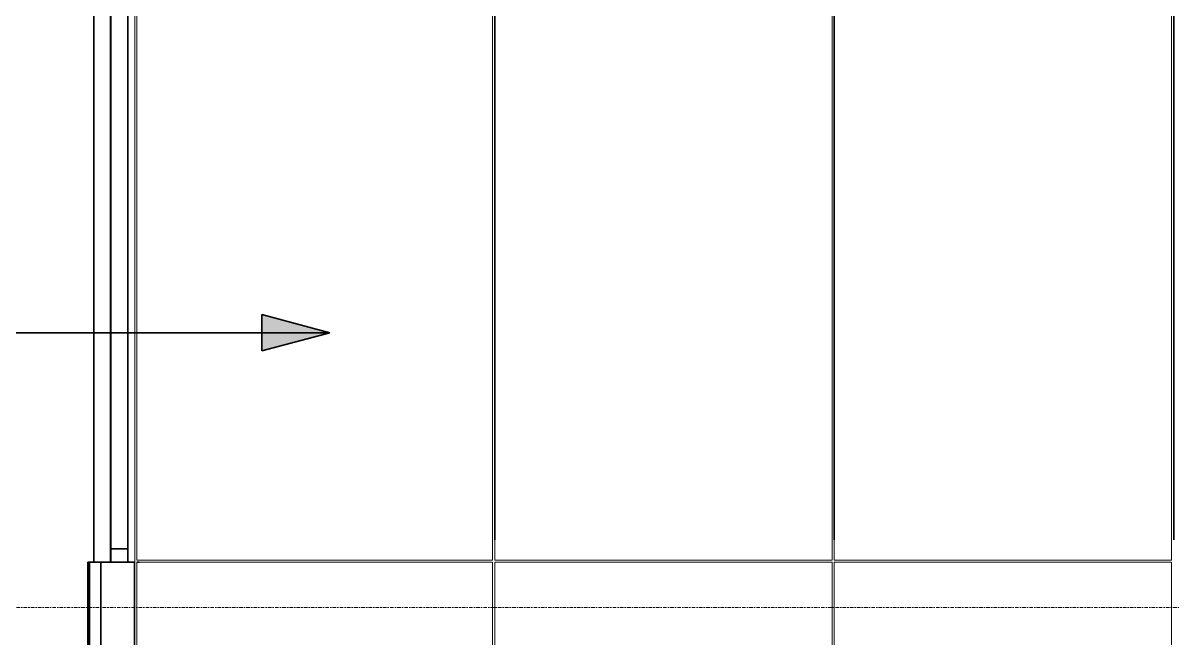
# Model space of a CAD drawing. Header units: millimetres. Extents: x -1379 to 1385823, y -4884429 to 548763.
# Drawn here: x 606164 to 611242, y -2295981 to -2293261 of the extents above; entities that cross this region are included whole.
import ezdxf

# ---------------------------------------------------------------- set-up
doc = ezdxf.new("R2010")
doc.units = ezdxf.units.MM
doc.linetypes.add('Centre', pattern=[31.75, 6.35, -4.7625, 15.875, -4.7625])
for name, color, linetype, lineweight in [('A-ANNO-NOTE', 7, 'Continuous', 35), ('A-FLOR-LEVL', 7, 'Continuous', 9), ('A-GENM', 7, 'Continuous', 35), ('A-GLAZ-CURT', 7, 'Continuous', 35), ('WALL-E', 7, 'Continuous', 50)]:
    doc.layers.add(name, color=color, linetype=linetype, lineweight=lineweight)

# ---------------------------------------------------------------- blocks, each defined once
blk = doc.blocks.new('DPA_CP_Entrance Louver Grill Vertical Z - Louver Grill Vertical Z-5244519-IV01 - ELEVATION 4')
at = {"layer": 'A-GLAZ-CURT', "color": 7}
for p, q in [((2300142.7, 114425), (2300142.7, 109825)), ((2300142.7, 114425), (2300142.7, 109825)), ((2300142.7, 109825), (2300142.7, 114425)), ((2300142.7, 109825), (2300142.7, 114425)), ((2300217.7, 114425), (2300217.7, 109825)), ((2300217.7, 109825), (2300217.7, 114425)), ((2300217.7, 114425), (2300217.7, 109825)), ((2300217.7, 109825), (2300217.7, 114425)), ((2300292.7, 114425), (2300292.7, 109825)), ((2300292.7, 109825), (2300292.7, 114425)), ((2300292.7, 114425), (2300292.7, 109825)), ((2300292.7, 109825), (2300292.7, 114425)), ((2300292.7, 109885), (2300217.7, 109885)), ((2300217.7, 109885), (2300217.7, 109825)), ((2300217.7, 109825), (2300217.7, 109885)), ((2300217.7, 109885), (2300292.7, 109885)), ((2300292.7, 109825), (2300292.7, 109885)), ((2300292.7, 109885), (2300292.7, 109825)), ((2300215.7, 109825), (2300142.7, 109825)), ((2300142.7, 109825), (2300217.7, 109825)), ((2300217.7, 109825), (2300142.7, 109825)), ((2300142.7, 109825), (2300215.7, 109825)), ((2300217.7, 109825), (2300215.7, 109825)), ((2300215.7, 109825), (2300217.7, 109825)), ((2300217.7, 109825), (2300292.7, 109825)), ((2300292.7, 109825), (2300217.7, 109825)), ((2300292.7, 109825), (2300322.7, 109825)), ((2300322.7, 109825), (2300292.7, 109825)), ((2300292.7, 109825), (2300322.7, 109825)), ((2300322.7, 109825), (2300292.7, 109825)), ((2300332.7, 109825), (2300342.7, 109825)), ((2300342.7, 109825), (2300332.7, 109825)), ((2300332.7, 109825), (2300342.7, 109825)), ((2300342.7, 109825), (2300332.7, 109825))]:
    blk.add_line(p, q, dxfattribs=at)
blk = doc.blocks.new('GM_Louver Grill Vertical Z1 - Z Profile-4595833-IV01 - ELEVATION 4')
at = {"layer": 'A-GENM', "color": 7, "lineweight": 9}
for p, q in [((2300142.7, 109825), (2300142.7, 114425)), ((2300142.7, 109825), (2300142.7, 114425)), ((2300142.7, 109825), (2300142.7, 114425)), ((2300217.7, 114425), (2300217.7, 109825)), ((2300217.7, 109825), (2300217.7, 114425)), ((2300215.7, 109825), (2300142.7, 109825)), ((2300142.7, 109825), (2300144.7, 109825)), ((2300144.7, 109825), (2300217.7, 109825)), ((2300217.7, 109825), (2300215.7, 109825))]:
    blk.add_line(p, q, dxfattribs=at)
blk = doc.blocks.new('DPA_CP_Entrance Louver Grill Vertical Z - Louver Grill Vertical Z-4595767-IV01 - ELEVATION 4')
at = {"layer": 'A-GLAZ-CURT', "color": 7}
for p, q in [((2300142.7, 114425), (2300142.7, 109825)), ((2300142.7, 114425), (2300142.7, 109825)), ((2300142.7, 109825), (2300142.7, 114425)), ((2300142.7, 109825), (2300142.7, 114425)), ((2300217.7, 114425), (2300217.7, 109825)), ((2300217.7, 109825), (2300217.7, 114425)), ((2300217.7, 114425), (2300217.7, 109825)), ((2300217.7, 109825), (2300217.7, 114425)), ((2300292.7, 114425), (2300292.7, 109825)), ((2300292.7, 109825), (2300292.7, 114425)), ((2300292.7, 114425), (2300292.7, 109825)), ((2300292.7, 109825), (2300292.7, 114425)), ((2300292.7, 109885), (2300217.7, 109885)), ((2300217.7, 109885), (2300217.7, 109825)), ((2300217.7, 109825), (2300217.7, 109885)), ((2300217.7, 109885), (2300292.7, 109885)), ((2300292.7, 109825), (2300292.7, 109885)), ((2300292.7, 109885), (2300292.7, 109825)), ((2300215.7, 109825), (2300142.7, 109825)), ((2300142.7, 109825), (2300217.7, 109825)), ((2300217.7, 109825), (2300142.7, 109825)), ((2300142.7, 109825), (2300215.7, 109825)), ((2300217.7, 109825), (2300215.7, 109825)), ((2300215.7, 109825), (2300217.7, 109825)), ((2300217.7, 109825), (2300292.7, 109825)), ((2300292.7, 109825), (2300217.7, 109825)), ((2300292.7, 109825), (2300322.7, 109825)), ((2300322.7, 109825), (2300292.7, 109825)), ((2300292.7, 109825), (2300322.7, 109825)), ((2300322.7, 109825), (2300292.7, 109825)), ((2300332.7, 109825), (2300342.7, 109825)), ((2300342.7, 109825), (2300332.7, 109825)), ((2300332.7, 109825), (2300342.7, 109825)), ((2300342.7, 109825), (2300332.7, 109825))]:
    blk.add_line(p, q, dxfattribs=at)
blk = doc.blocks.new('DPA_CP_Entrance Louver Grill Vertical Z - Louver Grill Vertical Z-V162-IV01 - ELEVATION 4')
at = {"layer": 'A-GLAZ-CURT', "color": 7}
for p, q in [((2300142.7, 114425), (2300142.7, 109825)), ((2300142.7, 114425), (2300142.7, 109825)), ((2300142.7, 109825), (2300142.7, 114425)), ((2300142.7, 109825), (2300142.7, 114425)), ((2300215.7, 114425), (2300215.7, 109825)), ((2300215.7, 114425), (2300215.7, 109825)), ((2300217.7, 114425), (2300217.7, 109825)), ((2300217.7, 109825), (2300217.7, 114425)), ((2300217.7, 114425), (2300217.7, 109825)), ((2300217.7, 109825), (2300217.7, 114425)), ((2300292.7, 114425), (2300292.7, 109825)), ((2300292.7, 109825), (2300292.7, 114425)), ((2300292.7, 114425), (2300292.7, 109825)), ((2300292.7, 109825), (2300292.7, 114425)), ((2300292.7, 109885), (2300217.7, 109885)), ((2300217.7, 109885), (2300217.7, 109825)), ((2300217.7, 109825), (2300217.7, 109885)), ((2300217.7, 109885), (2300292.7, 109885)), ((2300292.7, 109825), (2300292.7, 109885)), ((2300292.7, 109885), (2300292.7, 109825)), ((2300215.7, 109825), (2300142.7, 109825)), ((2300142.7, 109825), (2300217.7, 109825)), ((2300217.7, 109825), (2300142.7, 109825)), ((2300142.7, 109825), (2300215.7, 109825)), ((2300217.7, 109825), (2300215.7, 109825)), ((2300215.7, 109825), (2300217.7, 109825)), ((2300217.7, 109825), (2300292.7, 109825)), ((2300292.7, 109825), (2300217.7, 109825)), ((2300292.7, 109825), (2300322.7, 109825)), ((2300322.7, 109825), (2300292.7, 109825)), ((2300292.7, 109825), (2300322.7, 109825)), ((2300322.7, 109825), (2300292.7, 109825)), ((2300332.7, 109825), (2300342.7, 109825)), ((2300342.7, 109825), (2300332.7, 109825)), ((2300332.7, 109825), (2300342.7, 109825)), ((2300342.7, 109825), (2300332.7, 109825))]:
    blk.add_line(p, q, dxfattribs=at)
blk = doc.blocks.new('GM_Louver Grill Vertical Z1 - Z Profile-V163-IV01 - ELEVATION 4')
at = {"layer": 'A-GENM', "color": 7, "lineweight": 9}
for p, q in [((2300142.7, 109825), (2300142.7, 114425)), ((2300142.7, 109825), (2300142.7, 114425)), ((2300142.7, 109825), (2300142.7, 114425)), ((2300215.7, 114425), (2300215.7, 109825)), ((2300215.7, 109825), (2300215.7, 114425)), ((2300217.7, 114425), (2300217.7, 109825)), ((2300217.7, 109825), (2300217.7, 114425)), ((2300215.7, 109825), (2300142.7, 109825)), ((2300142.7, 109825), (2300144.7, 109825)), ((2300144.7, 109825), (2300217.7, 109825)), ((2300217.7, 109825), (2300215.7, 109825))]:
    blk.add_line(p, q, dxfattribs=at)
blk = doc.blocks.new('DPA_CP_Entrance Louver Grill Vertical Z - Louver Grill Vertical Z-V166-IV01 - ELEVATION 4')
at = {"layer": 'A-GLAZ-CURT', "color": 7}
for p, q in [((2301914.7, 109925), (2301914.7, 113725)), ((2301914.7, 109925), (2301914.7, 113725)), ((2301914.7, 113725), (2301914.7, 109925)), ((2301914.7, 113725), (2301914.7, 109925)), ((2303414.7, 113725), (2303414.7, 109925)), ((2303414.7, 109925), (2303414.7, 113725)), ((2303414.7, 109925), (2303414.7, 113725)), ((2303414.7, 109925), (2303414.7, 113725))]:
    blk.add_line(p, q, dxfattribs=at)
blk = doc.blocks.new('DPA_CP_Entrance Louver Grill Vertical Z - Louver Grill Vertical Z-V167-IV01 - ELEVATION 4')
at = {"layer": 'A-GLAZ-CURT', "color": 7}
for p, q in [((2301914.7, 113725), (2301914.7, 109925)), ((2301914.7, 109925), (2301914.7, 113725)), ((2301914.7, 109925), (2301914.7, 113725)), ((2301914.7, 109925), (2301914.7, 113725))]:
    blk.add_line(p, q, dxfattribs=at)
blk = doc.blocks.new('DPA_CP_Entrance Louver Grill Vertical Z - Louver Grill Vertical Z-5246638-IV01 - ELEVATION 4')
at = {"layer": 'A-GLAZ-CURT', "color": 7}
for p, q in [((2300142.7, 109825), (2300142.7, 114425)), ((2300142.7, 109825), (2300142.7, 114425)), ((2300142.7, 114425), (2300142.7, 109825)), ((2300142.7, 114425), (2300142.7, 109825)), ((2300142.7, 109825), (2300142.7, 109885)), ((2300142.7, 109885), (2300142.7, 109825)), ((2300292.7, 109885), (2300217.7, 109885)), ((2300292.7, 109885), (2300217.7, 109885)), ((2300217.7, 109885), (2300292.7, 109885)), ((2300292.7, 109885), (2300217.7, 109885)), ((2300192.7, 109825), (2300142.7, 109825)), ((2300142.7, 109825), (2300192.7, 109825)), ((2300192.7, 109825), (2300142.7, 109825)), ((2300142.7, 109825), (2300190.7, 109825)), ((2300142.7, 109825), (2300322.7, 109825)), ((2300322.7, 109825), (2300142.7, 109825)), ((2300190.7, 109825), (2300192.7, 109825)), ((2300332.7, 109825), (2300342.7, 109825)), ((2300342.7, 109825), (2300332.7, 109825))]:
    blk.add_line(p, q, dxfattribs=at)
blk = doc.blocks.new('DPA_Curved type B 1 - Curved Type B-5845332-IV01 - ELEVATION 4')
at = {"layer": 'A-GLAZ-CURT', "color": 7}
for p, q in [((2300322.7, 106775), (2300322.7, 109825)), ((2300322.7, 106775), (2300322.7, 109825)), ((2300342.7, 109825), (2300332.7, 109825)), ((2300332.7, 109825), (2300342.7, 109825))]:
    blk.add_line(p, q, dxfattribs=at)
blk = doc.blocks.new('DPA_Curved type A 1 - Curved Type A-V198-IV01 - ELEVATION 4')
at = {"layer": 'A-GLAZ-CURT', "color": 7}
for p, q in [((2300172.7, 109825), (2300122.7, 109825)), ((2300122.7, 109825), (2300150.5, 109825)), ((2300150.5, 109825), (2300122.7, 109825)), ((2300122.7, 109825), (2300172.7, 109825)), ((2300150.7, 109825), (2300150.7, 109825)), ((2300172.7, 109825), (2300322.7, 109825)), ((2300322.7, 109825), (2300172.7, 109825)), ((2300172.7, 106775), (2300172.7, 109825)), ((2300172.7, 106775), (2300172.7, 109825)), ((2300322.7, 109825), (2300322.7, 106775)), ((2300322.7, 106775), (2300322.7, 109825))]:
    blk.add_line(p, q, dxfattribs=at)
blk = doc.blocks.new('DPA_Curved type C_Left 1 - Curved Type C_Left-V199-IV01 - ELEVATION 4')
at = {"layer": 'A-GLAZ-CURT', "color": 7}
for p, q in [((2300172.7, 109825), (2300122.7, 109825)), ((2300122.7, 109825), (2300150.5, 109825)), ((2300150.5, 109825), (2300122.7, 109825)), ((2300122.7, 109825), (2300150.4, 109825)), ((2300150.4, 109825), (2300122.7, 109825)), ((2300122.7, 109825), (2300172.7, 109825)), ((2300150.6, 109825), (2300150.6, 109825)), ((2300150.7, 109825), (2300150.7, 109825)), ((2300322.7, 109825), (2300172.7, 109825)), ((2300172.7, 109825), (2300322.7, 109825)), ((2300322.7, 109825), (2300322.7, 106775)), ((2300322.7, 106775), (2300322.7, 109825))]:
    blk.add_line(p, q, dxfattribs=at)
blk = doc.blocks.new('DPA_Curved type B 1 - Curved Type B-V200-IV01 - ELEVATION 4')
at = {"layer": 'A-GLAZ-CURT', "color": 7}
for p, q in [((2300172.7, 109825), (2300122.7, 109825)), ((2300122.7, 109825), (2300150.4, 109825)), ((2300150.4, 109825), (2300122.7, 109825)), ((2300122.7, 109825), (2300150.4, 109825)), ((2300150.4, 109825), (2300122.7, 109825)), ((2300122.7, 109825), (2300172.7, 109825)), ((2300150.7, 109825), (2300150.7, 109825)), ((2300150.7, 109825), (2300150.7, 109825)), ((2300322.7, 109825), (2300172.7, 109825)), ((2300172.7, 109825), (2300322.7, 109825)), ((2300322.7, 109825), (2300322.7, 106775)), ((2300322.7, 106775), (2300322.7, 109825))]:
    blk.add_line(p, q, dxfattribs=at)
blk = doc.blocks.new('DPA_Curved type A 1 - Curved Type A-V201-IV01 - ELEVATION 4')
at = {"layer": 'A-GLAZ-CURT', "color": 7}
for p, q in [((2300172.7, 109825), (2300122.7, 109825)), ((2300122.7, 109825), (2300150.5, 109825)), ((2300150.5, 109825), (2300122.7, 109825)), ((2300122.7, 109825), (2300172.7, 109825)), ((2300150.7, 109825), (2300150.7, 109825)), ((2300172.7, 109825), (2300322.7, 109825)), ((2300322.7, 109825), (2300172.7, 109825)), ((2300322.7, 109825), (2300322.7, 106775)), ((2300322.7, 106775), (2300322.7, 109825))]:
    blk.add_line(p, q, dxfattribs=at)
blk = doc.blocks.new('DPA_Curved type A 1 - Curved Type A-5847730-IV01 - ELEVATION 4')
at = {"layer": 'A-GLAZ-CURT', "color": 7}
for p, q in [((2300172.7, 109825), (2300122.7, 109825)), ((2300122.7, 109825), (2300122.7, 109825)), ((2300122.7, 109825), (2300172.7, 109825)), ((2300172.7, 109825), (2300322.7, 109825)), ((2300322.7, 109825), (2300172.7, 109825)), ((2300322.7, 109825), (2300322.7, 106775)), ((2300322.7, 106775), (2300322.7, 109825))]:
    blk.add_line(p, q, dxfattribs=at)
blk = doc.blocks.new('DPA_Curved type B 1 - Curved Type B-5847765-IV01 - ELEVATION 4')
at = {"layer": 'A-GLAZ-CURT', "color": 7}
for p, q in [((2300165.9, 109825), (2300115.7, 109825)), ((2300115.7, 109825), (2300165.9, 109825)), ((2300115.7, 106775), (2300115.7, 109825)), ((2300172.7, 109825), (2300122.7, 109825)), ((2300122.7, 109825), (2300165.9, 109825)), ((2300165.9, 109825), (2300122.7, 109825)), ((2300122.7, 109825), (2300172.7, 109825)), ((2300122.7, 106775), (2300122.7, 109825)), ((2300322.7, 109825), (2300172.7, 109825)), ((2300172.7, 109825), (2300322.7, 109825)), ((2300172.7, 106775), (2300172.7, 109825)), ((2300172.7, 106775), (2300172.7, 109825)), ((2300172.7, 106775), (2300172.7, 109825)), ((2300172.7, 106775), (2300172.7, 109825)), ((2300322.7, 109825), (2300322.7, 106775)), ((2300322.7, 106775), (2300322.7, 109825))]:
    blk.add_line(p, q, dxfattribs=at)

msp = doc.modelspace()

# ---------------------------------------------------------------- hatches: boundary and pattern name
at = {"layer": 'A-ANNO-NOTE'}
msp.add_hatch(color=7, dxfattribs=at).paths.add_polyline_path([(607520.4, -2294631.1), (607220.4, -2294550.8), (607220.4, -2294711.5)])

# ---------------------------------------------------------------- linework, layer by layer
at = {"layer": 'A-ANNO-NOTE', "color": 7}
for p, q in [((607520.4, -2294631.1), (607220.4, -2294550.8)), ((607220.4, -2294550.8), (607220.4, -2294711.5)), ((607520.4, -2294631.1), (603869.2, -2294631.1)), ((607220.4, -2294711.5), (607520.4, -2294631.1))]:
    msp.add_line(p, q, dxfattribs=at)
at = {"layer": 'A-FLOR-LEVL', "color": 7, "linetype": 'Centre'}
msp.add_line((601234.6, -2295846), (631213.7, -2295846), dxfattribs=at)
at = {"layer": 'WALL-E', "color": 7, "lineweight": 9}
for p, q in [((606657.8, -2301796), (606657.8, -2291046)), ((606657.8, -2301796), (606657.8, -2291046)), ((606667.8, -2291046), (606667.8, -2295636)), ((606667.8, -2295636), (606667.8, -2291046)), ((608239.8, -2295636), (608239.8, -2291046)), ((608239.8, -2291046), (608239.8, -2295636)), ((608249.8, -2291046), (608249.8, -2295636)), ((608249.8, -2295636), (608249.8, -2291046)), ((609739.8, -2295636), (609739.8, -2291046)), ((609739.8, -2291046), (609739.8, -2295636)), ((609749.8, -2291046), (609749.8, -2295636)), ((609749.8, -2295636), (609749.8, -2291046)), ((611239.8, -2295636), (611239.8, -2291046)), ((611239.8, -2291046), (611239.8, -2295636)), ((606667.8, -2295636), (608239.8, -2295636)), ((606667.8, -2295636), (608239.8, -2295636)), ((608249.8, -2295636), (609739.8, -2295636)), ((608249.8, -2295636), (609739.8, -2295636)), ((609749.8, -2295636), (611239.8, -2295636)), ((609749.8, -2295636), (611239.8, -2295636)), ((608239.8, -2295646), (606667.8, -2295646)), ((606667.8, -2295646), (606667.8, -2298696)), ((606667.8, -2295646), (608239.8, -2295646)), ((606667.8, -2298696), (606667.8, -2295646)), ((608239.8, -2298696), (608239.8, -2295646)), ((608239.8, -2295646), (608239.8, -2298696)), ((609739.8, -2295646), (608249.8, -2295646)), ((608249.8, -2295646), (608249.8, -2298696)), ((608249.8, -2295646), (609739.8, -2295646)), ((608249.8, -2298696), (608249.8, -2295646)), ((609739.8, -2298696), (609739.8, -2295646)), ((609739.8, -2295646), (609739.8, -2298696)), ((611239.8, -2295646), (609749.8, -2295646)), ((609749.8, -2295646), (609749.8, -2298696)), ((609749.8, -2295646), (611239.8, -2295646)), ((609749.8, -2298696), (609749.8, -2295646)), ((611239.8, -2298696), (611239.8, -2295646)), ((611239.8, -2295646), (611239.8, -2298696))]:
    msp.add_line(p, q, dxfattribs=at)

# ---------------------------------------------------------------- block references
at = {"layer": 'A-GENM', "color": 7}
for name in ['GM_Louver Grill Vertical Z1 - Z Profile-4595833-IV01 - ELEVATION 4', 'GM_Louver Grill Vertical Z1 - Z Profile-4595833-IV01 - ELEVATION 4', 'GM_Louver Grill Vertical Z1 - Z Profile-4595833-IV01 - ELEVATION 4', 'GM_Louver Grill Vertical Z1 - Z Profile-4595833-IV01 - ELEVATION 4', 'GM_Louver Grill Vertical Z1 - Z Profile-4595833-IV01 - ELEVATION 4', 'GM_Louver Grill Vertical Z1 - Z Profile-4595833-IV01 - ELEVATION 4', 'GM_Louver Grill Vertical Z1 - Z Profile-4595833-IV01 - ELEVATION 4', 'GM_Louver Grill Vertical Z1 - Z Profile-4595833-IV01 - ELEVATION 4', 'GM_Louver Grill Vertical Z1 - Z Profile-4595833-IV01 - ELEVATION 4', 'GM_Louver Grill Vertical Z1 - Z Profile-4595833-IV01 - ELEVATION 4', 'GM_Louver Grill Vertical Z1 - Z Profile-4595833-IV01 - ELEVATION 4', 'GM_Louver Grill Vertical Z1 - Z Profile-4595833-IV01 - ELEVATION 4', 'GM_Louver Grill Vertical Z1 - Z Profile-4595833-IV01 - ELEVATION 4', 'GM_Louver Grill Vertical Z1 - Z Profile-4595833-IV01 - ELEVATION 4', 'GM_Louver Grill Vertical Z1 - Z Profile-4595833-IV01 - ELEVATION 4', 'GM_Louver Grill Vertical Z1 - Z Profile-4595833-IV01 - ELEVATION 4', 'GM_Louver Grill Vertical Z1 - Z Profile-4595833-IV01 - ELEVATION 4', 'GM_Louver Grill Vertical Z1 - Z Profile-4595833-IV01 - ELEVATION 4', 'GM_Louver Grill Vertical Z1 - Z Profile-4595833-IV01 - ELEVATION 4', 'GM_Louver Grill Vertical Z1 - Z Profile-4595833-IV01 - ELEVATION 4', 'GM_Louver Grill Vertical Z1 - Z Profile-4595833-IV01 - ELEVATION 4', 'GM_Louver Grill Vertical Z1 - Z Profile-4595833-IV01 - ELEVATION 4', 'GM_Louver Grill Vertical Z1 - Z Profile-4595833-IV01 - ELEVATION 4', 'GM_Louver Grill Vertical Z1 - Z Profile-4595833-IV01 - ELEVATION 4', 'GM_Louver Grill Vertical Z1 - Z Profile-4595833-IV01 - ELEVATION 4', 'GM_Louver Grill Vertical Z1 - Z Profile-4595833-IV01 - ELEVATION 4', 'GM_Louver Grill Vertical Z1 - Z Profile-4595833-IV01 - ELEVATION 4', 'GM_Louver Grill Vertical Z1 - Z Profile-4595833-IV01 - ELEVATION 4', 'GM_Louver Grill Vertical Z1 - Z Profile-4595833-IV01 - ELEVATION 4', 'GM_Louver Grill Vertical Z1 - Z Profile-4595833-IV01 - ELEVATION 4', 'GM_Louver Grill Vertical Z1 - Z Profile-4595833-IV01 - ELEVATION 4', 'GM_Louver Grill Vertical Z1 - Z Profile-4595833-IV01 - ELEVATION 4', 'GM_Louver Grill Vertical Z1 - Z Profile-4595833-IV01 - ELEVATION 4', 'GM_Louver Grill Vertical Z1 - Z Profile-4595833-IV01 - ELEVATION 4', 'GM_Louver Grill Vertical Z1 - Z Profile-4595833-IV01 - ELEVATION 4', 'GM_Louver Grill Vertical Z1 - Z Profile-4595833-IV01 - ELEVATION 4', 'GM_Louver Grill Vertical Z1 - Z Profile-4595833-IV01 - ELEVATION 4', 'GM_Louver Grill Vertical Z1 - Z Profile-4595833-IV01 - ELEVATION 4', 'GM_Louver Grill Vertical Z1 - Z Profile-4595833-IV01 - ELEVATION 4', 'GM_Louver Grill Vertical Z1 - Z Profile-4595833-IV01 - ELEVATION 4', 'GM_Louver Grill Vertical Z1 - Z Profile-4595833-IV01 - ELEVATION 4', 'GM_Louver Grill Vertical Z1 - Z Profile-4595833-IV01 - ELEVATION 4', 'GM_Louver Grill Vertical Z1 - Z Profile-4595833-IV01 - ELEVATION 4', 'GM_Louver Grill Vertical Z1 - Z Profile-4595833-IV01 - ELEVATION 4', 'GM_Louver Grill Vertical Z1 - Z Profile-4595833-IV01 - ELEVATION 4', 'GM_Louver Grill Vertical Z1 - Z Profile-4595833-IV01 - ELEVATION 4', 'GM_Louver Grill Vertical Z1 - Z Profile-4595833-IV01 - ELEVATION 4', 'GM_Louver Grill Vertical Z1 - Z Profile-4595833-IV01 - ELEVATION 4', 'GM_Louver Grill Vertical Z1 - Z Profile-4595833-IV01 - ELEVATION 4', 'GM_Louver Grill Vertical Z1 - Z Profile-4595833-IV01 - ELEVATION 4', 'GM_Louver Grill Vertical Z1 - Z Profile-4595833-IV01 - ELEVATION 4', 'GM_Louver Grill Vertical Z1 - Z Profile-4595833-IV01 - ELEVATION 4', 'GM_Louver Grill Vertical Z1 - Z Profile-4595833-IV01 - ELEVATION 4', 'GM_Louver Grill Vertical Z1 - Z Profile-4595833-IV01 - ELEVATION 4', 'GM_Louver Grill Vertical Z1 - Z Profile-4595833-IV01 - ELEVATION 4', 'GM_Louver Grill Vertical Z1 - Z Profile-4595833-IV01 - ELEVATION 4', 'GM_Louver Grill Vertical Z1 - Z Profile-4595833-IV01 - ELEVATION 4', 'GM_Louver Grill Vertical Z1 - Z Profile-4595833-IV01 - ELEVATION 4', 'GM_Louver Grill Vertical Z1 - Z Profile-4595833-IV01 - ELEVATION 4', 'GM_Louver Grill Vertical Z1 - Z Profile-4595833-IV01 - ELEVATION 4', 'GM_Louver Grill Vertical Z1 - Z Profile-4595833-IV01 - ELEVATION 4', 'GM_Louver Grill Vertical Z1 - Z Profile-4595833-IV01 - ELEVATION 4', 'GM_Louver Grill Vertical Z1 - Z Profile-4595833-IV01 - ELEVATION 4', 'GM_Louver Grill Vertical Z1 - Z Profile-4595833-IV01 - ELEVATION 4', 'GM_Louver Grill Vertical Z1 - Z Profile-4595833-IV01 - ELEVATION 4', 'GM_Louver Grill Vertical Z1 - Z Profile-4595833-IV01 - ELEVATION 4', 'GM_Louver Grill Vertical Z1 - Z Profile-4595833-IV01 - ELEVATION 4', 'GM_Louver Grill Vertical Z1 - Z Profile-4595833-IV01 - ELEVATION 4', 'GM_Louver Grill Vertical Z1 - Z Profile-4595833-IV01 - ELEVATION 4', 'GM_Louver Grill Vertical Z1 - Z Profile-4595833-IV01 - ELEVATION 4', 'GM_Louver Grill Vertical Z1 - Z Profile-4595833-IV01 - ELEVATION 4', 'GM_Louver Grill Vertical Z1 - Z Profile-4595833-IV01 - ELEVATION 4', 'GM_Louver Grill Vertical Z1 - Z Profile-4595833-IV01 - ELEVATION 4', 'GM_Louver Grill Vertical Z1 - Z Profile-4595833-IV01 - ELEVATION 4', 'GM_Louver Grill Vertical Z1 - Z Profile-4595833-IV01 - ELEVATION 4', 'GM_Louver Grill Vertical Z1 - Z Profile-4595833-IV01 - ELEVATION 4', 'GM_Louver Grill Vertical Z1 - Z Profile-4595833-IV01 - ELEVATION 4', 'GM_Louver Grill Vertical Z1 - Z Profile-4595833-IV01 - ELEVATION 4', 'GM_Louver Grill Vertical Z1 - Z Profile-4595833-IV01 - ELEVATION 4', 'GM_Louver Grill Vertical Z1 - Z Profile-4595833-IV01 - ELEVATION 4', 'GM_Louver Grill Vertical Z1 - Z Profile-4595833-IV01 - ELEVATION 4', 'GM_Louver Grill Vertical Z1 - Z Profile-4595833-IV01 - ELEVATION 4', 'GM_Louver Grill Vertical Z1 - Z Profile-4595833-IV01 - ELEVATION 4', 'GM_Louver Grill Vertical Z1 - Z Profile-4595833-IV01 - ELEVATION 4', 'GM_Louver Grill Vertical Z1 - Z Profile-4595833-IV01 - ELEVATION 4', 'GM_Louver Grill Vertical Z1 - Z Profile-4595833-IV01 - ELEVATION 4', 'GM_Louver Grill Vertical Z1 - Z Profile-4595833-IV01 - ELEVATION 4', 'GM_Louver Grill Vertical Z1 - Z Profile-4595833-IV01 - ELEVATION 4', 'GM_Louver Grill Vertical Z1 - Z Profile-4595833-IV01 - ELEVATION 4', 'GM_Louver Grill Vertical Z1 - Z Profile-4595833-IV01 - ELEVATION 4', 'GM_Louver Grill Vertical Z1 - Z Profile-4595833-IV01 - ELEVATION 4', 'GM_Louver Grill Vertical Z1 - Z Profile-4595833-IV01 - ELEVATION 4', 'GM_Louver Grill Vertical Z1 - Z Profile-4595833-IV01 - ELEVATION 4', 'GM_Louver Grill Vertical Z1 - Z Profile-4595833-IV01 - ELEVATION 4', 'GM_Louver Grill Vertical Z1 - Z Profile-4595833-IV01 - ELEVATION 4', 'GM_Louver Grill Vertical Z1 - Z Profile-4595833-IV01 - ELEVATION 4', 'GM_Louver Grill Vertical Z1 - Z Profile-4595833-IV01 - ELEVATION 4', 'GM_Louver Grill Vertical Z1 - Z Profile-4595833-IV01 - ELEVATION 4', 'GM_Louver Grill Vertical Z1 - Z Profile-4595833-IV01 - ELEVATION 4', 'GM_Louver Grill Vertical Z1 - Z Profile-4595833-IV01 - ELEVATION 4', 'GM_Louver Grill Vertical Z1 - Z Profile-4595833-IV01 - ELEVATION 4', 'GM_Louver Grill Vertical Z1 - Z Profile-4595833-IV01 - ELEVATION 4', 'GM_Louver Grill Vertical Z1 - Z Profile-4595833-IV01 - ELEVATION 4', 'GM_Louver Grill Vertical Z1 - Z Profile-4595833-IV01 - ELEVATION 4', 'GM_Louver Grill Vertical Z1 - Z Profile-4595833-IV01 - ELEVATION 4', 'GM_Louver Grill Vertical Z1 - Z Profile-4595833-IV01 - ELEVATION 4', 'GM_Louver Grill Vertical Z1 - Z Profile-4595833-IV01 - ELEVATION 4', 'GM_Louver Grill Vertical Z1 - Z Profile-4595833-IV01 - ELEVATION 4', 'GM_Louver Grill Vertical Z1 - Z Profile-4595833-IV01 - ELEVATION 4', 'GM_Louver Grill Vertical Z1 - Z Profile-4595833-IV01 - ELEVATION 4', 'GM_Louver Grill Vertical Z1 - Z Profile-4595833-IV01 - ELEVATION 4', 'GM_Louver Grill Vertical Z1 - Z Profile-4595833-IV01 - ELEVATION 4', 'GM_Louver Grill Vertical Z1 - Z Profile-4595833-IV01 - ELEVATION 4', 'GM_Louver Grill Vertical Z1 - Z Profile-4595833-IV01 - ELEVATION 4', 'GM_Louver Grill Vertical Z1 - Z Profile-4595833-IV01 - ELEVATION 4', 'GM_Louver Grill Vertical Z1 - Z Profile-4595833-IV01 - ELEVATION 4', 'GM_Louver Grill Vertical Z1 - Z Profile-4595833-IV01 - ELEVATION 4', 'GM_Louver Grill Vertical Z1 - Z Profile-4595833-IV01 - ELEVATION 4', 'GM_Louver Grill Vertical Z1 - Z Profile-4595833-IV01 - ELEVATION 4', 'GM_Louver Grill Vertical Z1 - Z Profile-4595833-IV01 - ELEVATION 4', 'GM_Louver Grill Vertical Z1 - Z Profile-4595833-IV01 - ELEVATION 4', 'GM_Louver Grill Vertical Z1 - Z Profile-4595833-IV01 - ELEVATION 4', 'GM_Louver Grill Vertical Z1 - Z Profile-4595833-IV01 - ELEVATION 4', 'GM_Louver Grill Vertical Z1 - Z Profile-4595833-IV01 - ELEVATION 4', 'GM_Louver Grill Vertical Z1 - Z Profile-4595833-IV01 - ELEVATION 4', 'GM_Louver Grill Vertical Z1 - Z Profile-4595833-IV01 - ELEVATION 4', 'GM_Louver Grill Vertical Z1 - Z Profile-4595833-IV01 - ELEVATION 4', 'GM_Louver Grill Vertical Z1 - Z Profile-4595833-IV01 - ELEVATION 4', 'GM_Louver Grill Vertical Z1 - Z Profile-4595833-IV01 - ELEVATION 4', 'GM_Louver Grill Vertical Z1 - Z Profile-4595833-IV01 - ELEVATION 4', 'GM_Louver Grill Vertical Z1 - Z Profile-4595833-IV01 - ELEVATION 4', 'GM_Louver Grill Vertical Z1 - Z Profile-4595833-IV01 - ELEVATION 4', 'GM_Louver Grill Vertical Z1 - Z Profile-4595833-IV01 - ELEVATION 4', 'GM_Louver Grill Vertical Z1 - Z Profile-4595833-IV01 - ELEVATION 4', 'GM_Louver Grill Vertical Z1 - Z Profile-4595833-IV01 - ELEVATION 4', 'GM_Louver Grill Vertical Z1 - Z Profile-4595833-IV01 - ELEVATION 4', 'GM_Louver Grill Vertical Z1 - Z Profile-4595833-IV01 - ELEVATION 4', 'GM_Louver Grill Vertical Z1 - Z Profile-4595833-IV01 - ELEVATION 4', 'GM_Louver Grill Vertical Z1 - Z Profile-4595833-IV01 - ELEVATION 4', 'GM_Louver Grill Vertical Z1 - Z Profile-4595833-IV01 - ELEVATION 4', 'GM_Louver Grill Vertical Z1 - Z Profile-4595833-IV01 - ELEVATION 4', 'GM_Louver Grill Vertical Z1 - Z Profile-4595833-IV01 - ELEVATION 4', 'GM_Louver Grill Vertical Z1 - Z Profile-4595833-IV01 - ELEVATION 4', 'GM_Louver Grill Vertical Z1 - Z Profile-4595833-IV01 - ELEVATION 4', 'GM_Louver Grill Vertical Z1 - Z Profile-4595833-IV01 - ELEVATION 4', 'GM_Louver Grill Vertical Z1 - Z Profile-4595833-IV01 - ELEVATION 4', 'GM_Louver Grill Vertical Z1 - Z Profile-4595833-IV01 - ELEVATION 4', 'GM_Louver Grill Vertical Z1 - Z Profile-4595833-IV01 - ELEVATION 4', 'GM_Louver Grill Vertical Z1 - Z Profile-4595833-IV01 - ELEVATION 4', 'GM_Louver Grill Vertical Z1 - Z Profile-4595833-IV01 - ELEVATION 4', 'GM_Louver Grill Vertical Z1 - Z Profile-4595833-IV01 - ELEVATION 4', 'GM_Louver Grill Vertical Z1 - Z Profile-4595833-IV01 - ELEVATION 4', 'GM_Louver Grill Vertical Z1 - Z Profile-4595833-IV01 - ELEVATION 4', 'GM_Louver Grill Vertical Z1 - Z Profile-4595833-IV01 - ELEVATION 4', 'GM_Louver Grill Vertical Z1 - Z Profile-4595833-IV01 - ELEVATION 4', 'GM_Louver Grill Vertical Z1 - Z Profile-4595833-IV01 - ELEVATION 4', 'GM_Louver Grill Vertical Z1 - Z Profile-4595833-IV01 - ELEVATION 4', 'GM_Louver Grill Vertical Z1 - Z Profile-4595833-IV01 - ELEVATION 4', 'GM_Louver Grill Vertical Z1 - Z Profile-4595833-IV01 - ELEVATION 4', 'GM_Louver Grill Vertical Z1 - Z Profile-4595833-IV01 - ELEVATION 4', 'GM_Louver Grill Vertical Z1 - Z Profile-4595833-IV01 - ELEVATION 4', 'GM_Louver Grill Vertical Z1 - Z Profile-4595833-IV01 - ELEVATION 4', 'GM_Louver Grill Vertical Z1 - Z Profile-4595833-IV01 - ELEVATION 4', 'GM_Louver Grill Vertical Z1 - Z Profile-4595833-IV01 - ELEVATION 4', 'GM_Louver Grill Vertical Z1 - Z Profile-4595833-IV01 - ELEVATION 4', 'GM_Louver Grill Vertical Z1 - Z Profile-4595833-IV01 - ELEVATION 4', 'GM_Louver Grill Vertical Z1 - Z Profile-4595833-IV01 - ELEVATION 4', 'GM_Louver Grill Vertical Z1 - Z Profile-4595833-IV01 - ELEVATION 4', 'GM_Louver Grill Vertical Z1 - Z Profile-4595833-IV01 - ELEVATION 4', 'GM_Louver Grill Vertical Z1 - Z Profile-4595833-IV01 - ELEVATION 4', 'GM_Louver Grill Vertical Z1 - Z Profile-4595833-IV01 - ELEVATION 4', 'GM_Louver Grill Vertical Z1 - Z Profile-4595833-IV01 - ELEVATION 4', 'GM_Louver Grill Vertical Z1 - Z Profile-4595833-IV01 - ELEVATION 4', 'GM_Louver Grill Vertical Z1 - Z Profile-4595833-IV01 - ELEVATION 4', 'GM_Louver Grill Vertical Z1 - Z Profile-4595833-IV01 - ELEVATION 4', 'GM_Louver Grill Vertical Z1 - Z Profile-4595833-IV01 - ELEVATION 4', 'GM_Louver Grill Vertical Z1 - Z Profile-4595833-IV01 - ELEVATION 4', 'GM_Louver Grill Vertical Z1 - Z Profile-4595833-IV01 - ELEVATION 4', 'GM_Louver Grill Vertical Z1 - Z Profile-4595833-IV01 - ELEVATION 4', 'GM_Louver Grill Vertical Z1 - Z Profile-4595833-IV01 - ELEVATION 4', 'GM_Louver Grill Vertical Z1 - Z Profile-4595833-IV01 - ELEVATION 4', 'GM_Louver Grill Vertical Z1 - Z Profile-4595833-IV01 - ELEVATION 4', 'GM_Louver Grill Vertical Z1 - Z Profile-4595833-IV01 - ELEVATION 4', 'GM_Louver Grill Vertical Z1 - Z Profile-4595833-IV01 - ELEVATION 4', 'GM_Louver Grill Vertical Z1 - Z Profile-4595833-IV01 - ELEVATION 4', 'GM_Louver Grill Vertical Z1 - Z Profile-4595833-IV01 - ELEVATION 4', 'GM_Louver Grill Vertical Z1 - Z Profile-4595833-IV01 - ELEVATION 4', 'GM_Louver Grill Vertical Z1 - Z Profile-V163-IV01 - ELEVATION 4', 'GM_Louver Grill Vertical Z1 - Z Profile-V163-IV01 - ELEVATION 4', 'GM_Louver Grill Vertical Z1 - Z Profile-V163-IV01 - ELEVATION 4', 'GM_Louver Grill Vertical Z1 - Z Profile-V163-IV01 - ELEVATION 4', 'GM_Louver Grill Vertical Z1 - Z Profile-V163-IV01 - ELEVATION 4', 'GM_Louver Grill Vertical Z1 - Z Profile-V163-IV01 - ELEVATION 4', 'GM_Louver Grill Vertical Z1 - Z Profile-V163-IV01 - ELEVATION 4', 'GM_Louver Grill Vertical Z1 - Z Profile-V163-IV01 - ELEVATION 4', 'GM_Louver Grill Vertical Z1 - Z Profile-V163-IV01 - ELEVATION 4', 'GM_Louver Grill Vertical Z1 - Z Profile-V163-IV01 - ELEVATION 4', 'GM_Louver Grill Vertical Z1 - Z Profile-V163-IV01 - ELEVATION 4', 'GM_Louver Grill Vertical Z1 - Z Profile-V163-IV01 - ELEVATION 4', 'GM_Louver Grill Vertical Z1 - Z Profile-V163-IV01 - ELEVATION 4', 'GM_Louver Grill Vertical Z1 - Z Profile-V163-IV01 - ELEVATION 4', 'GM_Louver Grill Vertical Z1 - Z Profile-V163-IV01 - ELEVATION 4', 'GM_Louver Grill Vertical Z1 - Z Profile-V163-IV01 - ELEVATION 4']:
    msp.add_blockref(name, (-1693665, -2405471), dxfattribs=at)
at = {"layer": 'A-GLAZ-CURT', "color": 7}
for name, p in [('DPA_CP_Entrance Louver Grill Vertical Z - Louver Grill Vertical Z-5244519-IV01 - ELEVATION 4', (-1693665, -2405471)), ('DPA_CP_Entrance Louver Grill Vertical Z - Louver Grill Vertical Z-4595767-IV01 - ELEVATION 4', (-1693665, -2405471)), ('DPA_CP_Entrance Louver Grill Vertical Z - Louver Grill Vertical Z-4595767-IV01 - ELEVATION 4', (-1693665, -2405471)), ('DPA_CP_Entrance Louver Grill Vertical Z - Louver Grill Vertical Z-4595767-IV01 - ELEVATION 4', (-1693665, -2405471)), ('DPA_CP_Entrance Louver Grill Vertical Z - Louver Grill Vertical Z-4595767-IV01 - ELEVATION 4', (-1693665, -2405471)), ('DPA_CP_Entrance Louver Grill Vertical Z - Louver Grill Vertical Z-4595767-IV01 - ELEVATION 4', (-1693665, -2405471)), ('DPA_CP_Entrance Louver Grill Vertical Z - Louver Grill Vertical Z-4595767-IV01 - ELEVATION 4', (-1693665, -2405471)), ('DPA_CP_Entrance Louver Grill Vertical Z - Louver Grill Vertical Z-4595767-IV01 - ELEVATION 4', (-1693665, -2405471)), ('DPA_CP_Entrance Louver Grill Vertical Z - Louver Grill Vertical Z-4595767-IV01 - ELEVATION 4', (-1693665, -2405471)), ('DPA_CP_Entrance Louver Grill Vertical Z - Louver Grill Vertical Z-4595767-IV01 - ELEVATION 4', (-1693665, -2405471)), ('DPA_CP_Entrance Louver Grill Vertical Z - Louver Grill Vertical Z-V162-IV01 - ELEVATION 4', (-1693665, -2405471)), ('DPA_CP_Entrance Louver Grill Vertical Z - Louver Grill Vertical Z-5246638-IV01 - ELEVATION 4', (-1693665, -2405471)), ('DPA_CP_Entrance Louver Grill Vertical Z - Louver Grill Vertical Z-V167-IV01 - ELEVATION 4', (-1693665, -2405471)), ('DPA_CP_Entrance Louver Grill Vertical Z - Louver Grill Vertical Z-V166-IV01 - ELEVATION 4', (-1693665, -2405471)), ('DPA_CP_Entrance Louver Grill Vertical Z - Louver Grill Vertical Z-V166-IV01 - ELEVATION 4', (-1692165, -2405471)), ('DPA_Curved type B 1 - Curved Type B-5847765-IV01 - ELEVATION 4', (-1693665, -2405471)), ('DPA_Curved type A 1 - Curved Type A-V198-IV01 - ELEVATION 4', (-1693665, -2405471)), ('DPA_Curved type C_Left 1 - Curved Type C_Left-V199-IV01 - ELEVATION 4', (-1693665, -2405471)), ('DPA_Curved type B 1 - Curved Type B-V200-IV01 - ELEVATION 4', (-1693665, -2405471)), ('DPA_Curved type A 1 - Curved Type A-V201-IV01 - ELEVATION 4', (-1693665, -2405471)), ('DPA_Curved type C_Left 1 - Curved Type C_Left-V199-IV01 - ELEVATION 4', (-1693665, -2405471)), ('DPA_Curved type B 1 - Curved Type B-V200-IV01 - ELEVATION 4', (-1693665, -2405471)), ('DPA_Curved type A 1 - Curved Type A-V201-IV01 - ELEVATION 4', (-1693665, -2405471)), ('DPA_Curved type C_Left 1 - Curved Type C_Left-V199-IV01 - ELEVATION 4', (-1693665, -2405471)), ('DPA_Curved type A 1 - Curved Type A-5847730-IV01 - ELEVATION 4', (-1693665, -2405471)), ('DPA_Curved type B 1 - Curved Type B-V200-IV01 - ELEVATION 4', (-1693665, -2405471)), ('DPA_Curved type B 1 - Curved Type B-5845332-IV01 - ELEVATION 4', (-1693665, -2405471))]:
    msp.add_blockref(name, p, dxfattribs=at)

doc.saveas('drawing.dxf')
